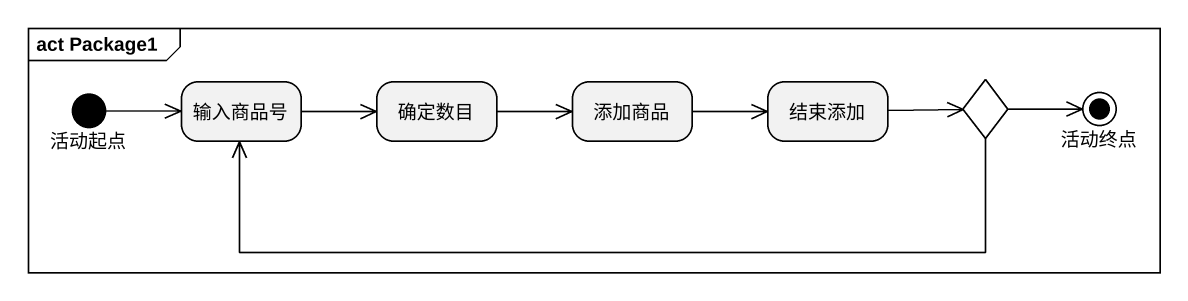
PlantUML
@startuml
mainframe act Package1
hide empty description
state 活动起点 <<start>>
state 输入商品号
state 确定数目
state 添加商品
state 结束添加
state choice1 <<choice>>
state 活动终点 <<end>>
活动起点 -right-> 输入商品号
输入商品号 -right-> 确定数目
确定数目 -right-> 添加商品
添加商品 -right-> 结束添加
结束添加 -right-> choice1
choice1 -left-> 输入商品号
choice1 -right-> 活动终点
@enduml
